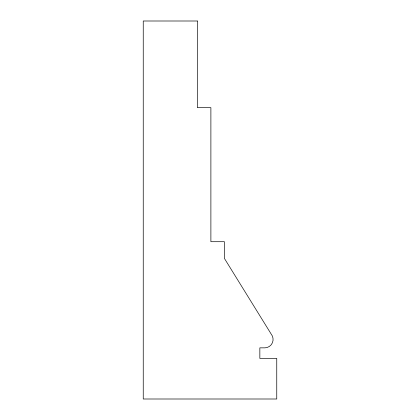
<?xml version="1.0" encoding="UTF-8"?>
<svg xmlns="http://www.w3.org/2000/svg" width="420" height="420" viewBox="0 0 420 420"><rect width="100%" height="100%" fill="white"/><g stroke="black" fill="none" stroke-linecap="round" stroke-linejoin="round"><path stroke-width="0.63" d="M197.358 21L143.246 21L143.246 399L276.754 399L276.754 358.412L259.844 358.412L259.844 347.849L264.988 347.849A8.389 8.389 0 0 0 272.249 335.795L224.416 258.426L224.416 241.705L210.887 241.705L210.887 107.672L197.358 107.672L197.358 21"/></g></svg>
